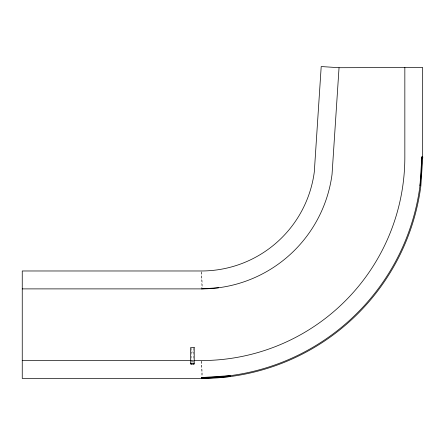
<?xml version="1.0" encoding="UTF-8"?>
<svg xmlns="http://www.w3.org/2000/svg" width="445" height="445" viewBox="0 0 445 445"><rect width="100%" height="100%" fill="white"/><g stroke="black" fill="none" stroke-linecap="round" stroke-linejoin="round"><path stroke-width="0.33" stroke-dasharray="2.23 1.67" d="M191.233 352.034L193.619 352.034M191.233 360.545L194.215 360.545M191.528 360.99L192.874 360.99L192.874 360.545M201.474 272.346L202.508 288.126M201.429 361.229L202.419 376.32M201.385 271.667L201.385 288.199M201.385 361.229L201.385 376.387M193.319 348.196L193.319 359.61M193.319 360.99L193.319 361.885L192.424 361.885L192.424 360.99M191.528 348.196L191.528 363.231"/><path stroke-width="0.67" d="M422.672 158.259L422.672 67.523L339.04 67.712L332.053 174.29A131.803 131.803 0 0 1 201.385 288.888L22.25 288.888M419.969 185.865L421.86 157.029L422.75 157.091L420.859 185.982A221.365 221.365 0 0 1 201.385 378.456L22.25 378.456L22.25 270.977L201.385 270.977A113.887 113.887 0 0 0 314.298 171.954L321.207 66.544L339.04 67.712M422.75 157.091L421.86 157.091L421.86 158.203L421.86 157.029M202.286 377.499L201.324 377.566L201.385 378.456L230.276 376.559M201.385 288.888L218.584 287.759M201.324 377.566L230.16 375.675M22.25 360.545L190.966 360.545M193.747 360.545L201.385 360.545A203.454 203.454 0 0 0 404.839 157.091L404.839 67.523M190.632 363.231L194.215 363.231M193.319 363.231L193.319 364.127M191.528 363.231L191.528 364.127M421.854 157.052A220.47 220.47 0 0 1 201.346 377.56M194.215 347.556L190.632 347.556L190.632 364.127L194.215 364.127L194.215 347.556"/></g></svg>
